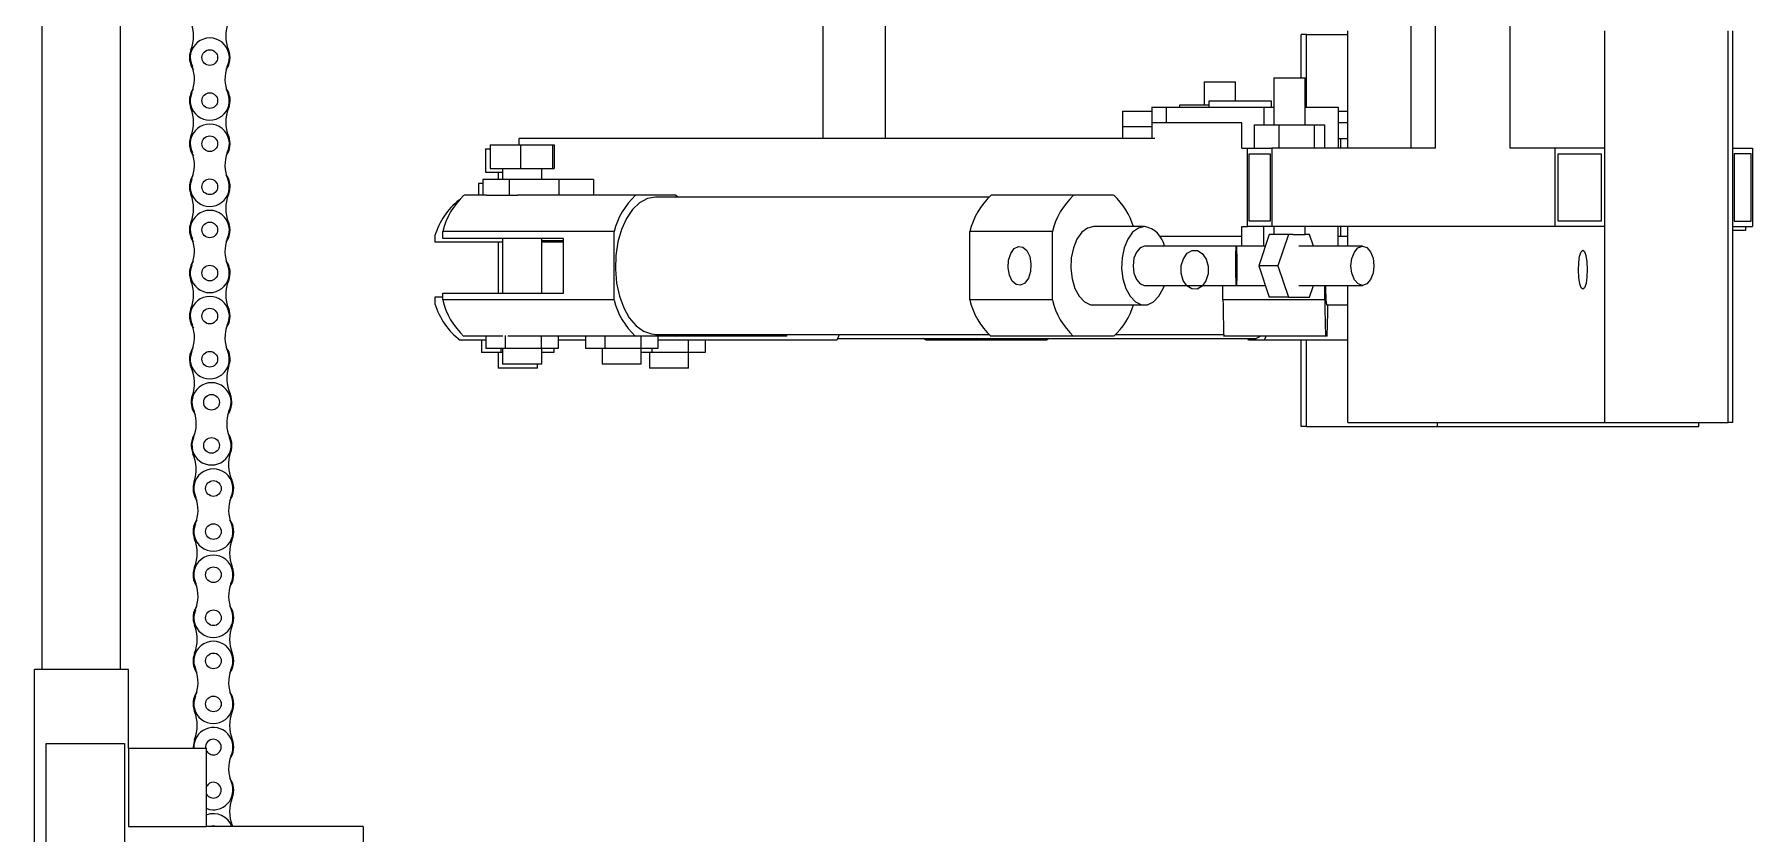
# Model space of a CAD drawing. Header units: millimetres. Extents: x 174 to 988, y 116 to 750.
# Drawn here: x 777.4 to 887.1, y 612 to 663 of the extents above; entities that cross this region are included whole.
import ezdxf

# ---------------------------------------------------------------- set-up
doc = ezdxf.new("R2010")
doc.units = ezdxf.units.MM

msp = doc.modelspace()

# ---------------------------------------------------------------- linework, layer by layer
at = {"color": 7, "linetype": 'Continuous', "lineweight": 15}
for p, q in [((777.86, 622.46), (777.86, 746.35)), ((865.26, 655.73), (865.26, 725.73)), ((866.81, 655.73), (866.81, 725.73)), ((871.57, 655.73), (871.57, 725.73)), ((782.86, 622.46), (782.86, 681.35)), ((827.69, 670.73), (827.69, 656.35)), ((831.69, 656.35), (831.69, 670.73)), ((858.57, 662.98), (858.23, 662.98)), ((858.23, 660.23), (858.23, 662.98)), ((858.57, 658.35), (858.57, 662.98)), ((858.57, 662.98), (861.23, 662.98)), ((861.22, 655.73), (861.22, 663.23)), ((877.62, 638.23), (877.62, 663.23)), ((885.49, 638.23), (885.49, 663.23)), ((885.78, 638.23), (885.78, 663.23)), ((852.04, 659.98), (852.04, 658.48)), ((852.04, 659.98), (853.74, 659.98)), ((853.74, 659.98), (854.04, 659.98)), ((854.04, 658.73), (854.04, 659.98)), ((856.48, 660.23), (856.48, 657.23)), ((856.48, 660.23), (856.9, 660.23)), ((856.9, 660.23), (858.48, 660.23)), ((858.48, 657.23), (858.48, 660.23)), ((848.7, 658.35), (848.7, 657.35)), ((848.7, 658.35), (849.61, 658.35)), ((849.61, 658.35), (849.61, 657.35)), ((849.61, 658.35), (855.85, 658.35)), ((850.46, 658.48), (850.46, 658.35)), ((852.34, 658.48), (850.46, 658.48)), ((852.34, 658.73), (852.34, 658.35)), ((856.34, 658.73), (852.34, 658.73)), ((855.85, 658.35), (855.85, 657.23)), ((855.85, 658.35), (856.48, 658.35)), ((856.34, 658.35), (856.34, 658.73)), ((858.48, 658.35), (860.6, 658.35)), ((860.6, 658.35), (860.6, 655.73)), ((846.82, 658.1), (846.82, 657.1)), ((846.82, 658.1), (848.7, 658.1)), ((846.82, 657.1), (846.82, 656.35)), ((848.7, 657.1), (846.82, 657.1)), ((848.7, 657.35), (848.7, 656.35)), ((849.61, 657.35), (848.7, 657.35)), ((854.44, 657.35), (849.61, 657.35)), ((854.44, 655.73), (854.44, 657.35)), ((855.23, 657.23), (855.23, 655.73)), ((855.23, 657.23), (856.81, 657.23)), ((856.81, 657.23), (856.81, 655.73)), ((856.81, 657.23), (859.06, 657.23)), ((859.06, 657.23), (859.06, 655.73)), ((859.06, 657.23), (859.73, 657.23)), ((859.73, 657.23), (859.73, 655.73)), ((860.6, 658.1), (861.22, 658.1)), ((861.22, 657.35), (860.6, 657.35)), ((808.31, 655.95), (808.31, 656.35)), ((848.89, 656.35), (808.31, 656.35)), ((860.6, 656.35), (861.22, 656.35)), ((860.77, 655.73), (860.77, 656.35)), ((860.77, 655.73), (860.77, 656.35)), ((806.17, 655.7), (806.17, 654.2)), ((806.17, 655.7), (806.45, 655.7)), ((806.45, 655.95), (806.45, 654.45)), ((806.45, 655.95), (808.39, 655.95)), ((808.39, 655.95), (808.39, 654.45)), ((808.39, 655.95), (810.44, 655.95)), ((810.44, 655.95), (810.44, 654.45)), ((810.44, 655.95), (810.55, 655.95)), ((810.55, 655.95), (810.55, 654.45)), ((854.44, 655.73), (854.81, 655.73)), ((854.81, 650.73), (854.81, 655.73)), ((854.81, 655.73), (855.23, 655.73)), ((854.91, 655.38), (856.25, 655.38)), ((854.91, 651.08), (854.91, 655.38)), ((855.23, 655.73), (855.72, 655.73)), ((855.72, 655.73), (856.36, 655.73)), ((856.25, 655.38), (856.25, 651.08)), ((856.36, 655.73), (856.36, 650.73)), ((866.81, 655.73), (856.36, 655.73)), ((874.42, 655.73), (871.57, 655.73)), ((874.42, 655.73), (874.42, 650.73)), ((877.62, 655.73), (874.42, 655.73)), ((874.64, 651.08), (874.64, 655.38)), ((874.64, 655.38), (877.39, 655.38)), ((877.39, 655.38), (877.39, 651.08)), ((877.62, 650.73), (877.62, 655.73)), ((885.78, 650.73), (885.78, 655.73)), ((885.78, 655.73), (887.05, 655.73)), ((886.96, 655.38), (885.87, 655.38)), ((885.87, 655.38), (885.87, 651.08)), ((886.96, 651.08), (886.96, 655.38)), ((887.05, 655.73), (887.05, 650.73)), ((806.17, 654.2), (807.25, 654.2)), ((806.45, 654.45), (808.39, 654.45)), ((806.97, 654.2), (806.97, 653.73)), ((807.25, 654.45), (807.25, 653.73)), ((808.39, 654.45), (810.44, 654.45)), ((809.75, 653.73), (809.75, 654.45)), ((810.44, 654.45), (810.55, 654.45)), ((806.23, 652.73), (804.79, 652.73)), ((805.72, 653.48), (805.72, 652.73)), ((806, 653.48), (805.72, 653.48)), ((806, 653.73), (806, 652.73)), ((807.7, 653.73), (806, 653.73)), ((806.23, 652.73), (807.7, 652.73)), ((807.7, 652.73), (807.7, 653.73)), ((810.87, 653.73), (807.7, 653.73)), ((807.7, 652.73), (808.21, 652.73)), ((815.74, 652.73), (808.21, 652.73)), ((810.87, 652.73), (810.87, 653.73)), ((813.05, 653.73), (810.87, 653.73)), ((813.05, 653.73), (813.05, 652.73)), ((818.29, 652.73), (815.74, 652.73)), ((818.43, 652.6), (818.29, 652.73)), ((843.71, 652.73), (838.44, 652.73)), ((846.26, 652.73), (843.71, 652.73)), ((838.3, 652.6), (817.01, 652.6)), ((848.23, 650.73), (844.99, 650.73)), ((854.44, 649.48), (854.44, 650.73)), ((854.44, 650.73), (854.81, 650.73)), ((856.36, 650.73), (854.81, 650.73)), ((856.25, 651.08), (854.91, 651.08)), ((855.85, 649.48), (855.85, 650.73)), ((874.42, 650.73), (856.36, 650.73)), ((856.48, 650.73), (856.48, 650.23)), ((858.48, 650.23), (858.48, 650.73)), ((860.6, 649.48), (860.6, 650.73)), ((860.77, 650.1), (860.77, 650.73)), ((861.22, 649.48), (861.22, 650.73)), ((877.62, 650.73), (874.42, 650.73)), ((877.39, 651.08), (874.64, 651.08)), ((885.78, 650.73), (887.05, 650.73)), ((886.59, 650.48), (885.78, 650.48)), ((885.87, 651.08), (886.96, 651.08)), ((886.59, 650.73), (886.59, 650.48)), ((802.93, 650.16), (802.93, 649.73)), ((807.25, 649.73), (802.93, 649.73)), ((814.38, 650.41), (803.43, 650.41)), ((803.43, 649.98), (803.43, 650.41)), ((811.13, 649.98), (803.43, 649.98)), ((806.97, 649.73), (806.97, 646.48)), ((807.25, 649.98), (807.25, 646.48)), ((809.75, 646.48), (809.75, 649.98)), ((809.75, 649.85), (811.13, 649.85)), ((811.13, 649.73), (809.75, 649.73)), ((811.13, 646.48), (811.13, 649.98)), ((814.38, 646.05), (814.38, 650.41)), ((842.35, 650.41), (837.08, 650.41)), ((837.08, 646.05), (837.08, 650.41)), ((842.35, 646.05), (842.35, 650.41)), ((855.95, 649.48), (848.23, 649.48)), ((854.44, 650.1), (849.2, 650.1)), ((856.2, 650.23), (855.52, 648.23)), ((857.42, 650.23), (856.2, 650.23)), ((857.42, 650.23), (856.74, 648.23)), ((857.7, 650.23), (857.42, 650.23)), ((857.7, 650.23), (858.48, 650.23)), ((862.15, 649.48), (858.09, 649.48)), ((858.77, 650.23), (858.48, 650.23)), ((859.02, 649.48), (858.77, 650.23)), ((861.22, 650.1), (860.6, 650.1)), ((856.74, 648.23), (855.52, 648.23)), ((855.52, 648.23), (856.2, 646.23)), ((856.74, 648.23), (857.42, 646.23)), ((802.93, 646.23), (802.93, 645.8)), ((803.43, 646.23), (802.93, 646.23)), ((803.43, 646.05), (803.43, 646.48)), ((803.43, 646.48), (811.13, 646.48)), ((848.23, 646.98), (855.95, 646.98)), ((853.24, 646.05), (853.24, 646.98)), ((857.42, 646.23), (856.2, 646.23)), ((857.42, 646.23), (858.77, 646.23)), ((858.09, 646.98), (862.15, 646.98)), ((858.77, 646.23), (859.02, 646.98)), ((859.74, 646.05), (859.74, 646.98)), ((861.22, 638.23), (861.22, 646.98)), ((814.38, 646.05), (803.43, 646.05)), ((842.35, 646.05), (837.08, 646.05)), ((844.99, 645.73), (848.23, 645.73)), ((859.74, 646.05), (853.24, 646.05)), ((859.84, 645.73), (861.22, 645.73)), ((806.19, 643.48), (804.55, 643.48)), ((807.26, 643.73), (804.79, 643.73)), ((805.91, 643.48), (805.91, 642.7)), ((806.19, 643.73), (806.19, 642.95)), ((807.41, 642.95), (806.19, 642.95)), ((807.14, 642.95), (807.14, 642.7)), ((807.25, 642.95), (807.25, 641.95)), ((807.41, 643.78), (807.41, 642.95)), ((809.72, 642.95), (807.41, 642.95)), ((815.74, 643.73), (807.59, 643.73)), ((809.72, 643.73), (809.72, 642.95)), ((810.8, 642.95), (809.72, 642.95)), ((809.75, 641.95), (809.75, 642.95)), ((810.53, 642.95), (810.53, 642.7)), ((810.8, 643.73), (810.8, 642.95)), ((812.54, 643.48), (810.8, 643.48)), ((812.54, 643.73), (812.54, 642.95)), ((813.77, 642.95), (812.54, 642.95)), ((813.6, 642.95), (813.6, 641.95)), ((813.77, 643.73), (813.77, 642.95)), ((816.07, 642.95), (813.77, 642.95)), ((818.29, 643.73), (815.74, 643.73)), ((816.07, 643.73), (816.07, 642.95)), ((817.16, 642.95), (816.07, 642.95)), ((816.1, 641.95), (816.1, 642.95)), ((816.79, 642.95), (816.79, 642.7)), ((817.01, 643.85), (838.3, 643.85)), ((817.16, 643.73), (817.16, 642.95)), ((819.07, 643.48), (817.16, 643.48)), ((818.29, 643.73), (818.43, 643.85)), ((825.3, 643.73), (818.29, 643.73)), ((819.09, 643.48), (819.09, 642.7)), ((828.59, 643.48), (819.1, 643.48)), ((820.18, 643.48), (820.18, 642.7)), ((825.29, 643.85), (825.3, 643.73)), ((825.4, 643.73), (825.3, 643.73)), ((825.4, 643.73), (825.4, 643.85)), ((828.65, 643.6), (855.37, 643.6)), ((834.29, 643.48), (834.12, 643.6)), ((837.33, 643.48), (834.29, 643.48)), ((837.5, 643.6), (837.33, 643.48)), ((841.98, 643.48), (837.33, 643.48)), ((843.71, 643.73), (838.44, 643.73)), ((842.15, 643.6), (841.98, 643.48)), ((846.26, 643.73), (843.71, 643.73)), ((846.4, 643.85), (853.29, 643.85)), ((859.79, 643.73), (853.29, 643.73)), ((854.88, 643.48), (854.83, 643.6)), ((855.87, 643.48), (854.88, 643.48)), ((861.22, 643.48), (855.87, 643.48)), ((858.23, 637.98), (858.23, 643.48)), ((858.57, 637.98), (858.57, 643.48)), ((859.89, 643.73), (859.79, 643.73)), ((807.14, 642.7), (805.91, 642.7)), ((806.97, 642.7), (806.97, 641.7)), ((807.25, 642.7), (807.14, 642.7)), ((809.75, 641.95), (807.25, 641.95)), ((809.47, 641.7), (809.47, 641.95)), ((810.53, 642.7), (809.75, 642.7)), ((814.85, 641.95), (813.6, 641.95)), ((816.1, 641.95), (814.85, 641.95)), ((816.79, 642.7), (816.1, 642.7)), ((816.62, 642.7), (816.62, 641.7)), ((819.09, 642.7), (816.79, 642.7)), ((820.18, 642.7), (819.09, 642.7)), ((819.12, 641.7), (819.12, 642.7)), ((809.47, 641.7), (806.97, 641.7)), ((817.87, 641.7), (816.62, 641.7)), ((819.12, 641.7), (817.87, 641.7)), ((858.57, 637.98), (858.23, 637.98)), ((858.57, 637.98), (866.94, 637.98)), ((861.22, 638.23), (877.62, 638.23)), ((866.94, 637.98), (866.94, 638.23)), ((866.94, 637.98), (883.61, 637.98)), ((877.62, 638.23), (885.49, 638.23)), ((883.61, 637.98), (883.61, 638.23)), ((885.78, 638.23), (885.49, 638.23)), ((777.36, 604.98), (777.36, 622.46)), ((783.36, 622.46), (777.36, 622.46)), ((783.36, 617.46), (783.36, 622.46)), ((778.11, 605.25), (778.11, 617.75)), ((778.11, 617.75), (783.11, 617.75)), ((783.11, 617.75), (783.11, 607.07)), ((783.36, 617.46), (783.36, 612.46)), ((783.36, 617.46), (788.36, 617.46)), ((788.36, 612.46), (788.36, 617.46)), ((783.36, 612.46), (788.36, 612.46)), ((798.36, 612.46), (788.36, 612.46)), ((790.01, 612.46), (789.99, 612.51)), ((798.36, 612.46), (798.36, 607.46))]:
    msp.add_line(p, q, dxfattribs=at)
at = {"color": 7, "linetype": 'Continuous', "lineweight": 15, "flags": 128}
for points in [[(817.01, 652.6), (816.5, 652.52), (816, 652.25), (815.55, 651.82), (815.16, 651.24), (814.84, 650.54), (814.61, 649.75), (814.48, 648.89), (814.45, 648.01), (814.53, 647.13), (814.71, 646.3), (814.99, 645.55), (815.34, 644.91), (815.77, 644.4), (816.24, 644.06), (816.75, 643.88), (817.01, 643.85)], [(844.99, 650.73), (844.59, 650.64), (844.23, 650.37), (843.92, 649.94), (843.69, 649.38), (843.55, 648.74), (843.53, 648.06), (843.61, 647.39), (843.79, 646.79), (844.06, 646.29), (844.4, 645.94), (844.79, 645.75), (844.99, 645.73)], [(848.23, 650.73), (847.84, 650.64), (847.47, 650.37), (847.16, 649.94), (846.93, 649.38), (846.8, 648.74), (846.77, 648.06), (846.85, 647.39), (847.04, 646.79), (847.31, 646.29), (847.65, 645.94), (848.03, 645.75), (848.43, 645.75), (848.81, 645.94), (849.15, 646.29), (849.43, 646.79), (849.5, 646.98)], [(848.23, 649.48), (847.95, 649.38), (847.71, 649.11), (847.55, 648.71), (847.5, 648.23), (847.55, 647.75), (847.71, 647.35), (847.95, 647.08), (848.23, 646.98), (848.23, 646.98)], [(862.43, 647.08), (862.15, 646.98), (861.87, 647.07), (861.63, 647.34), (861.47, 647.75), (861.41, 648.23), (861.47, 648.7), (861.63, 649.11), (861.86, 649.38), (862.14, 649.48), (862.42, 649.39), (862.66, 649.12), (862.82, 648.71), (862.88, 648.23), (862.82, 647.76), (862.66, 647.35), (862.43, 647.08)], [(828.74, 643.85), (828.68, 643.68), (828.59, 643.48)], [(855.61, 643.73), (855.57, 643.69), (855.37, 643.6)], [(855.97, 643.73), (855.95, 643.68), (855.87, 643.48)], [(787.58, 618.01), (787.49, 617.51), (787.49, 617.46)], [(788.54, 612.46), (788.59, 612.48), (788.79, 612.52)], [(788.79, 612.52), (788.98, 612.48), (789.03, 612.46)]]:
    msp.add_lwpolyline(points, dxfattribs=at)
at = {"color": 7, "linetype": 'Continuous', "flags": 128}
for points in [[(840.32, 646.99), (840.04, 647.03), (839.79, 647.26), (839.61, 647.64), (839.52, 648.11), (839.55, 648.59), (839.69, 649.02), (839.91, 649.33), (840.18, 649.47), (840.46, 649.43), (840.72, 649.2), (840.9, 648.82), (840.98, 648.35), (840.95, 647.87), (840.82, 647.44), (840.6, 647.13), (840.32, 646.99)], [(854.1, 646.99), (854.09, 647.03), (854.08, 647.26), (854.07, 647.64), (854.07, 648.11), (854.07, 648.59), (854.07, 649.02), (854.08, 649.33), (854.09, 649.47), (854.1, 649.43), (854.11, 649.2), (854.12, 648.82), (854.12, 648.35), (854.12, 647.87), (854.12, 647.44), (854.11, 647.13), (854.1, 646.99)], [(852.16, 648.66), (852.29, 648.21), (852.29, 647.72), (852.15, 647.28), (851.91, 646.93), (851.59, 646.75), (851.25, 646.76), (850.94, 646.95), (850.7, 647.3), (850.57, 647.75), (850.58, 648.24), (850.71, 648.68), (850.95, 649.03), (851.27, 649.21), (851.61, 649.2), (851.92, 649.01), (852.16, 648.66)], [(875.93, 647.96), (875.95, 648.44), (876.01, 648.85), (876.1, 649.13), (876.21, 649.23), (876.32, 649.14), (876.41, 648.88), (876.47, 648.48), (876.49, 648), (876.47, 647.52), (876.42, 647.11), (876.32, 646.83), (876.22, 646.73), (876.11, 646.82), (876.02, 647.08), (875.95, 647.48), (875.93, 647.96)]]:
    msp.add_lwpolyline(points, dxfattribs=at)
at = {"color": 7, "linetype": 'Continuous', "lineweight": 15}
for centre in [(788.56, 661.52), (788.56, 658.77), (788.56, 656.02), (788.56, 653.27), (788.56, 650.52), (788.56, 647.77), (788.56, 645.02), (788.56, 642.27), (788.67, 639.52), (788.67, 636.77), (788.79, 634.02), (788.79, 631.27), (788.79, 628.52), (788.79, 625.77), (788.79, 623.02), (788.79, 620.27)]:
    msp.add_circle(centre, 0.5, dxfattribs=at)
for centre, radius, start, end in [((785.15, 662.89), 2.38, 338.0282, 21.9718), ((791.96, 662.89), 2.38, 158.0282, 201.9718), ((788.56, 661.52), 1.25, 332.9848, 207.0152), ((788.56, 661.52), 1.3, 158.0282, 216.1989), ((788.56, 661.52), 1.3, 323.8011, 21.9718), ((785.3, 660.15), 2.28, 336.9811, 20.5248), ((791.81, 660.15), 2.28, 159.4752, 203.0189), ((788.56, 658.77), 1.3, 144.2506, 201.9718), ((788.56, 658.77), 1.25, 156.9811, 23.0189), ((788.56, 658.77), 1.3, 338.0282, 35.7494), ((785.15, 657.39), 2.38, 338.0282, 21.9718), ((791.96, 657.39), 2.38, 158.0282, 201.9718), ((788.56, 656.02), 1.25, 332.9848, 207.0152), ((788.56, 656.02), 1.3, 158.0282, 216.1989), ((788.56, 656.02), 1.3, 323.8011, 21.9718), ((785.3, 654.65), 2.28, 336.9811, 20.5248), ((791.81, 654.65), 2.28, 159.4752, 203.0189), ((788.56, 653.27), 1.3, 144.2506, 201.9718), ((788.56, 653.27), 1.3, 338.0282, 35.7494), ((788.56, 653.27), 1.25, 156.9811, 23.0189), ((785.15, 651.89), 2.38, 338.0282, 21.9718), ((791.96, 651.89), 2.38, 158.0282, 201.9718), ((807.94, 649.33), 4.64, 132.8129, 166.5156), ((818.89, 649.33), 4.64, 132.8131, 166.5151), ((841.59, 649.33), 4.64, 132.8136, 166.515), ((846.86, 649.33), 4.64, 132.8136, 166.515), ((843.23, 649.42), 4.49, 16.9166, 47.4461), ((788.56, 650.52), 1.25, 332.9848, 207.0152), ((807.34, 648.82), 4.61, 128.6574, 163.0618), ((788.56, 650.52), 1.3, 158.0282, 216.1989), ((788.56, 650.52), 1.3, 323.8011, 21.9718), ((847.95, 649.18), 1.58, 10.9873, 79.7848), ((785.3, 649.15), 2.28, 336.9811, 20.5248), ((791.81, 649.15), 2.28, 159.4752, 203.0189), ((788.56, 647.77), 1.3, 144.2506, 201.9718), ((788.56, 647.77), 1.3, 338.0282, 35.7494), ((788.56, 647.77), 1.25, 156.9811, 23.0189), ((785.15, 646.39), 2.38, 338.0282, 21.9718), ((791.96, 646.39), 2.38, 158.0282, 201.9718), ((788.56, 645.02), 1.25, 332.9848, 207.0152), ((870.02, 646.76), 10.23, 178.7724, 185.7809), ((788.56, 645.02), 1.3, 158.0282, 216.1989), ((788.56, 645.02), 1.3, 323.8011, 21.9718), ((807.3, 647.12), 4.56, 196.8418, 232.9581), ((807.94, 647.13), 4.64, 193.4848, 227.1864), ((818.89, 647.13), 4.64, 193.4852, 227.1862), ((841.59, 647.13), 4.64, 193.4854, 227.1857), ((846.86, 647.13), 4.64, 193.4854, 227.1857), ((843.23, 647.04), 4.49, 312.5546, 343.083), ((926.1, 646.56), 72.86, 180.402, 182.2274), ((932.56, 646.56), 72.82, 180.4015, 182.2279), ((791.54, 646.42), 68.4, 357.7485, 359.4244), ((785.3, 643.65), 2.28, 336.9811, 20.5248), ((791.81, 643.65), 2.28, 159.4752, 203.0189), ((788.56, 642.27), 1.3, 144.2506, 204.3747), ((788.56, 642.27), 1.3, 340.4312, 35.7494), ((788.56, 642.27), 1.25, 156.9811, 23.0189), ((785.21, 640.75), 2.38, 340.4312, 24.3747), ((792.02, 641.04), 2.38, 160.4312, 204.3747), ((788.67, 639.52), 1.25, 332.9848, 207.0152), ((788.67, 639.52), 1.3, 160.4312, 216.1989), ((788.67, 639.52), 1.3, 323.8011, 24.3747), ((785.42, 638.15), 2.28, 336.9811, 20.5248), ((791.92, 638.15), 2.28, 159.4752, 203.0189), ((788.67, 636.77), 1.3, 144.2506, 204.3747), ((788.67, 636.77), 1.3, 340.4312, 35.7494), ((788.67, 636.77), 1.25, 156.9811, 23.0189), ((785.32, 635.25), 2.38, 340.4312, 24.3747), ((792.13, 635.54), 2.38, 160.4312, 204.3747), ((788.79, 634.02), 1.25, 332.9848, 207.0152), ((788.79, 634.02), 1.3, 160.4312, 216.1989), ((788.79, 634.02), 1.3, 323.8011, 24.3747), ((785.53, 632.65), 2.28, 336.9811, 20.5248), ((792.04, 632.65), 2.28, 159.4752, 203.0189), ((788.79, 631.27), 1.3, 144.2506, 201.9718), ((788.79, 631.27), 1.3, 338.0282, 35.7494), ((788.79, 631.27), 1.25, 156.9811, 23.0189), ((785.38, 629.9), 2.38, 338.0282, 21.9718), ((792.19, 629.9), 2.37, 158.0282, 201.9718), ((788.79, 628.52), 1.25, 332.9848, 207.0152), ((788.79, 628.52), 1.3, 158.0282, 216.1989), ((788.79, 628.52), 1.3, 323.8011, 21.9718), ((785.53, 627.15), 2.28, 336.9811, 20.5248), ((792.04, 627.15), 2.28, 159.4752, 203.0189), ((788.79, 625.77), 1.3, 144.2506, 201.9718), ((788.79, 625.77), 1.3, 338.0282, 35.7494), ((788.79, 625.77), 1.25, 156.9811, 23.0189), ((785.38, 624.4), 2.38, 338.0282, 21.9718), ((792.19, 624.4), 2.37, 158.0282, 201.9718), ((788.79, 623.02), 1.25, 332.9848, 207.0152), ((788.79, 623.02), 1.3, 158.0282, 216.1989), ((788.79, 623.02), 1.3, 323.8011, 21.9718), ((785.53, 621.65), 2.28, 336.9811, 20.5248), ((792.04, 621.65), 2.28, 159.4752, 203.0189), ((788.79, 620.27), 1.3, 144.2506, 201.9718), ((788.79, 620.27), 1.3, 338.0282, 35.7494), ((788.79, 620.27), 1.25, 156.9811, 23.0189), ((785.38, 618.9), 2.38, 338.0282, 21.9718), ((792.19, 618.9), 2.37, 158.0282, 201.9718), ((788.79, 617.52), 1.25, 332.9848, 183.0063), ((788.79, 617.52), 0.5, 90, 187.5339), ((788.79, 617.52), 0.5, 211.855, 90), ((788.79, 617.52), 1.3, 323.8011, 21.9718), ((792.04, 616.15), 2.28, 159.4752, 203.0189), ((788.79, 614.77), 1.3, 338.0282, 35.7494), ((788.79, 614.77), 0.5, 211.855, 90), ((788.79, 614.77), 0.5, 90, 148.145), ((788.79, 614.77), 1.25, 250.1381, 23.0189), ((792.19, 613.4), 2.37, 158.0282, 201.9718), ((788.79, 612.02), 1.25, 20.3378, 109.8619)]:
    msp.add_arc(centre, radius, start, end, dxfattribs=at)

doc.saveas('drawing.dxf')
